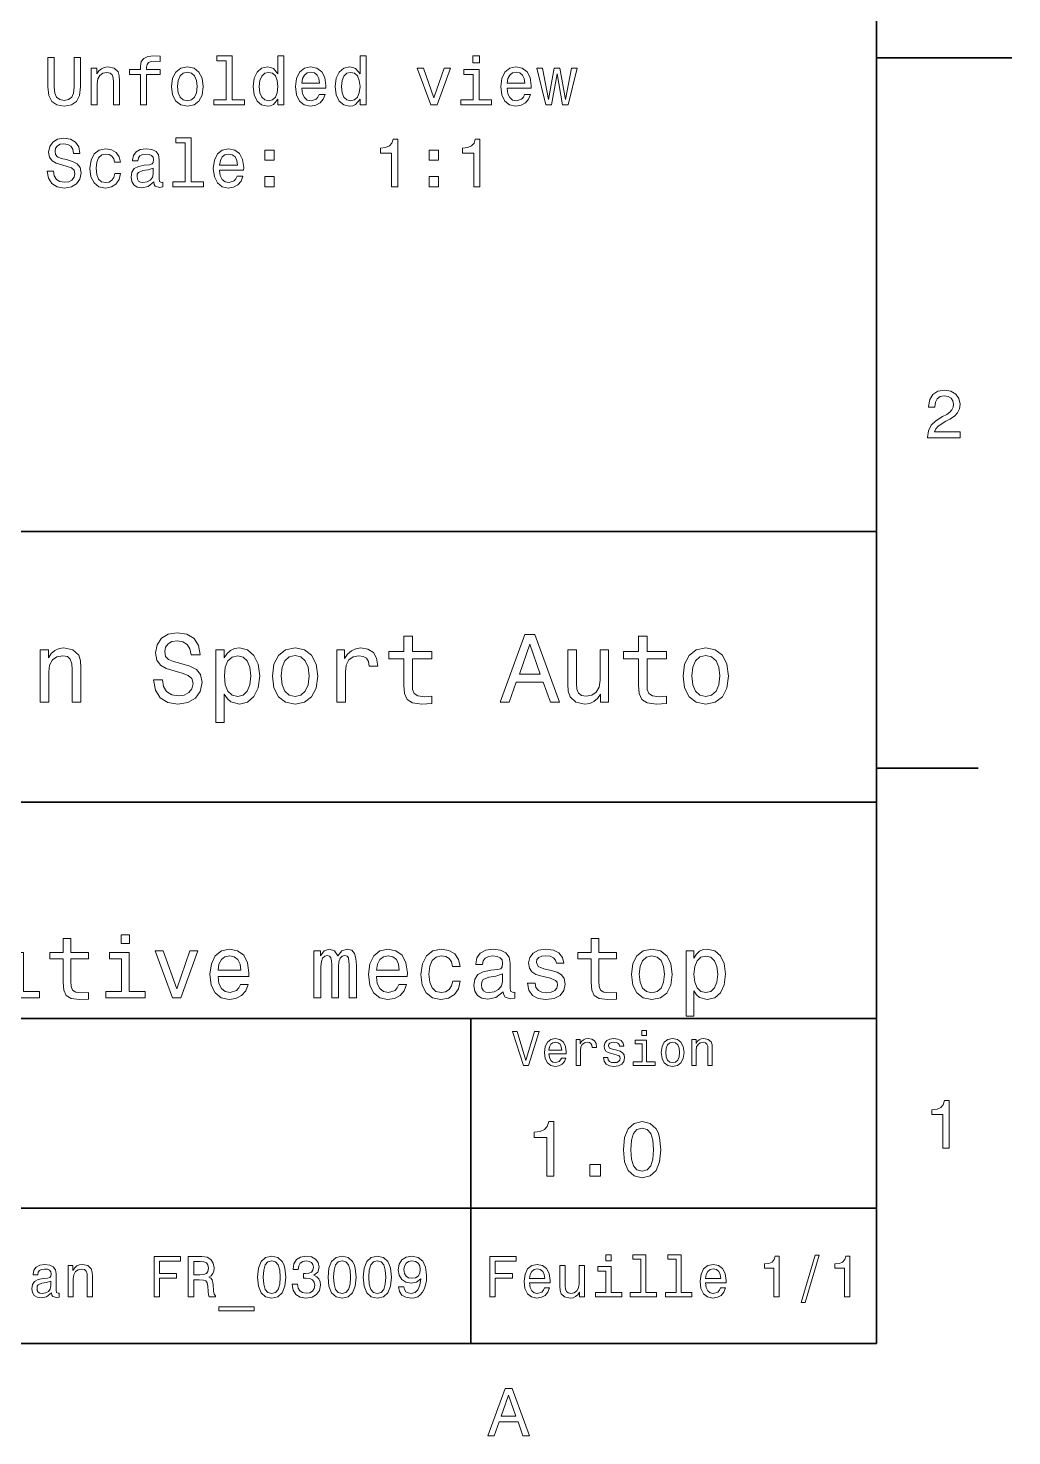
# Model space of a CAD drawing. Extents: x 0 to 297, y 0 to 210.
# Drawn here: x 224.3 to 297, y 3.2 to 107.2 of the extents above; entities that cross this region are included whole.
import ezdxf

# ---------------------------------------------------------------- set-up
doc = ezdxf.new("R2010")
doc.units = 0

msp = doc.modelspace()

# ---------------------------------------------------------------- linework, layer by layer
at = {"color": 7, "lineweight": 35}
for p, q in [((287, 10), (287, 200)), ((97, 70), (287, 70)), ((287, 70), (287, 10)), ((162, 50), (287, 50)), ((162, 34), (287, 34)), ((257, 10), (257, 34)), ((162, 20), (287, 20)), ((10, 10), (287, 10)), ((97, 10), (287, 10))]:
    msp.add_line(p, q, dxfattribs=at)
at = {"color": 7, "lineweight": 35, "ltscale": 0.25}
msp.add_line((287, 105), (297, 105), dxfattribs=at)
at = {"color": 7, "lineweight": 35, "ltscale": 0.1875}
msp.add_line((287, 52.5), (294.5, 52.5), dxfattribs=at)
at = {"color": 7, "lineweight": 13}
for points in [[(232.592056, 103.757896), (232.592056, 101.5187), (233.035873, 101.5187), (233.035873, 103.757896), (234.04451, 103.757896), (234.04451, 104.136131), (233.035873, 104.136131), (233.035873, 104.302559), (233.071167, 104.504288), (233.187164, 104.640457), (233.38385, 104.721146), (233.666275, 104.751411), (234.04451, 104.731239), (234.04451, 105.114517), (233.565399, 105.13974), (233.131683, 105.094345), (232.829102, 104.958183), (232.647537, 104.721146), (232.592056, 104.383255), (232.592056, 104.136131), (231.780106, 104.136131), (231.780106, 103.757896)], [(238.931396, 104.766541), (238.931396, 101.891899), (238.01857, 101.891899), (238.01857, 101.5187), (240.28299, 101.5187), (240.28299, 101.891899), (239.375198, 101.891899), (239.375198, 105.13974), (238.235428, 105.13974), (238.235428, 104.766541)], [(242.749115, 101.937286), (242.749115, 101.5187), (243.192932, 101.5187), (243.192932, 105.13974), (242.754166, 105.13974), (242.754166, 103.81337), (242.416275, 104.196655), (242.209503, 104.28743), (241.972473, 104.322731), (241.543793, 104.22187), (241.210938, 103.939445), (240.99408, 103.485558), (240.918427, 102.875328), (240.99408, 102.265099), (241.210938, 101.80616), (241.543793, 101.5187), (241.972473, 101.422882), (242.209503, 101.458183), (242.42131, 101.548958)], [(248.821167, 101.937286), (248.821167, 101.5187), (249.264969, 101.5187), (249.264969, 105.13974), (248.826218, 105.13974), (248.826218, 103.81337), (248.488312, 104.196655), (248.28154, 104.28743), (248.04451, 104.322731), (247.615845, 104.22187), (247.28299, 103.939445), (247.066132, 103.485558), (246.990479, 102.875328), (247.066132, 102.265099), (247.28299, 101.80616), (247.615845, 101.5187), (248.04451, 101.422882), (248.28154, 101.458183), (248.493362, 101.548958)], [(257.636719, 105.13974), (257.167725, 105.13974), (257.167725, 104.635414), (257.636719, 104.635414)], [(225.743362, 102.850113), (225.813965, 102.219711), (226.035873, 101.770859), (226.409073, 101.513657), (226.948685, 101.422882), (227.483276, 101.513657), (227.856476, 101.770859), (228.078369, 102.214668), (228.154022, 102.850113), (228.154022, 105.0187), (227.684998, 105.0187), (227.684998, 102.824898), (227.639618, 102.396225), (227.503448, 102.088585), (227.271454, 101.907028), (226.948685, 101.846512), (226.615845, 101.907028), (226.38385, 102.088585), (226.247681, 102.391174), (226.207336, 102.824898), (226.207336, 105.0187), (225.743362, 105.0187)], [(228.940765, 101.5187), (229.384567, 101.5187), (229.384567, 103.0821), (229.429962, 103.44017), (229.576218, 103.702415), (229.803162, 103.8638), (230.105759, 103.924316), (230.347824, 103.873886), (230.49913, 103.737717), (230.574768, 103.510773), (230.599991, 103.208183), (230.599991, 101.5187), (231.043793, 101.5187), (231.043793, 103.298958), (231.023621, 103.657028), (230.932846, 103.954582), (230.635284, 104.226913), (230.17131, 104.322731), (229.914108, 104.28743), (229.69725, 104.191612), (229.510651, 104.030228), (229.364395, 103.81337), (229.364395, 104.226913), (228.940765, 104.226913)], [(234.881683, 102.870285), (234.962372, 102.255013), (235.194366, 101.801117), (235.562531, 101.5187), (236.056763, 101.422882), (236.545959, 101.5187), (236.914108, 101.796074), (237.146103, 102.249969), (237.231827, 102.870285), (237.146103, 103.485558), (236.914108, 103.944489), (236.545959, 104.22187), (236.056763, 104.322731), (235.562531, 104.22187), (235.194366, 103.939445), (234.962372, 103.485558)], [(244.509216, 102.744202), (246.284424, 102.744202), (246.289474, 102.950974), (246.208771, 103.530945), (245.986877, 103.964668), (245.63385, 104.226913), (245.164825, 104.322731), (244.705902, 104.22187), (244.352875, 103.939445), (244.125931, 103.480515), (244.045227, 102.875328), (244.12088, 102.255013), (244.347824, 101.801117), (244.695816, 101.5187), (245.149704, 101.422882), (245.543076, 101.488441), (245.865845, 101.659912), (246.102875, 101.932243), (246.239044, 102.295357), (245.800278, 102.295357), (245.709503, 102.093628), (245.578369, 101.942329), (245.20517, 101.821297), (244.917709, 101.87677), (244.700851, 102.053284), (244.559647, 102.340744), (244.509216, 102.729073)], [(254.040909, 101.5187), (254.509933, 101.5187), (255.498398, 104.226913), (255.039474, 104.226913), (254.277939, 102.043198), (253.501282, 104.226913), (253.037308, 104.226913)], [(257.621613, 101.891899), (257.621613, 104.136131), (256.481842, 104.136131), (256.481842, 103.757896), (257.177795, 103.757896), (257.177795, 101.891899), (256.27002, 101.891899), (256.27002, 101.5187), (258.539459, 101.5187), (258.539459, 101.891899)], [(259.689331, 102.744202), (261.464539, 102.744202), (261.469574, 102.950974), (261.388885, 103.530945), (261.166992, 103.964668), (260.813965, 104.226913), (260.34494, 104.322731), (259.886017, 104.22187), (259.53299, 103.939445), (259.30603, 103.480515), (259.225342, 102.875328), (259.300995, 102.255013), (259.527954, 101.801117), (259.875916, 101.5187), (260.329803, 101.422882), (260.723175, 101.488441), (261.045959, 101.659912), (261.28299, 101.932243), (261.419159, 102.295357), (260.980377, 102.295357), (260.889618, 102.093628), (260.758484, 101.942329), (260.385284, 101.821297), (260.097839, 101.87677), (259.880981, 102.053284), (259.739746, 102.340744), (259.689331, 102.729073)], [(262.977509, 101.5187), (263.380981, 103.818413), (263.784424, 101.5187), (264.208069, 101.5187), (264.873749, 104.226913), (264.445099, 104.226913), (263.996246, 101.9272), (263.597839, 104.226913), (263.159058, 104.226913), (262.760651, 101.9272), (262.311798, 104.226913), (261.888184, 104.226913), (262.553864, 101.5187)], [(235.335571, 102.875328), (235.380966, 103.329216), (235.522171, 103.657028), (235.74913, 103.858757), (236.056763, 103.929359), (236.35936, 103.858757), (236.586304, 103.662071), (236.727509, 103.329216), (236.777939, 102.875328), (236.727509, 102.416397), (236.586304, 102.083542), (236.35936, 101.881813), (236.056763, 101.816254), (235.74913, 101.881813), (235.522171, 102.083542), (235.380966, 102.416397)], [(242.048111, 103.924316), (242.340622, 103.853714), (242.562531, 103.657028), (242.693649, 103.329216), (242.74408, 102.875328), (242.693649, 102.416397), (242.562531, 102.088585), (242.340622, 101.886856), (242.048111, 101.821297), (241.770737, 101.886856), (241.558929, 102.088585), (241.417709, 102.42144), (241.372314, 102.875328), (241.417709, 103.324173), (241.558929, 103.651985), (241.770737, 103.853714)], [(244.509216, 103.117401), (244.564682, 103.465385), (244.700851, 103.722588), (244.907623, 103.878929), (245.179962, 103.934402), (245.44725, 103.878929), (245.654022, 103.722588), (245.780106, 103.465385), (245.8255, 103.117401)], [(248.120163, 103.924316), (248.412674, 103.853714), (248.634567, 103.657028), (248.765701, 103.329216), (248.816132, 102.875328), (248.765701, 102.416397), (248.634567, 102.088585), (248.412674, 101.886856), (248.120163, 101.821297), (247.842789, 101.886856), (247.630966, 102.088585), (247.489761, 102.42144), (247.444366, 102.875328), (247.489761, 103.324173), (247.630966, 103.651985), (247.842789, 103.853714)], [(259.689331, 103.117401), (259.744812, 103.465385), (259.880981, 103.722588), (260.087738, 103.878929), (260.360077, 103.934402), (260.62738, 103.878929), (260.834137, 103.722588), (260.960205, 103.465385), (261.005615, 103.117401)], [(226.151855, 96.62677), (225.692932, 96.62677), (225.793793, 96.092186), (226.045959, 95.698814), (226.43428, 95.461784), (226.958771, 95.376053), (227.478226, 95.456741), (227.866562, 95.678642), (228.113678, 96.026627), (228.204453, 96.485558), (228.128799, 96.899101), (227.916992, 97.166397), (227.574051, 97.342911), (227.115112, 97.47403), (226.721741, 97.569855), (226.464539, 97.680801), (226.318283, 97.842186), (226.272903, 98.094345), (226.318283, 98.321297), (226.449417, 98.492767), (226.651138, 98.608757), (226.928513, 98.649101), (227.210938, 98.598671), (227.432846, 98.462502), (227.579102, 98.235558), (227.649704, 97.927925), (228.108627, 97.927925), (228.108627, 97.938011), (228.027939, 98.412071), (227.790909, 98.765099), (227.417709, 98.987), (226.913391, 99.062645), (226.459503, 98.987), (226.106476, 98.775185), (225.879532, 98.447372), (225.798828, 98.023743), (225.864395, 97.6455), (226.056046, 97.388298), (226.358627, 97.216827), (226.772171, 97.085701), (227.180679, 96.969711), (227.488312, 96.858757), (227.674911, 96.697372), (227.740479, 96.435127), (227.679962, 96.167839), (227.523621, 95.96611), (227.286591, 95.840027), (226.978943, 95.799683), (226.636017, 95.855156), (226.373764, 96.016541), (226.207336, 96.278786)], [(235.89537, 98.719711), (235.89537, 95.84507), (234.982559, 95.84507), (234.982559, 95.47187), (237.246964, 95.47187), (237.246964, 95.84507), (236.339188, 95.84507), (236.339188, 99.092911), (235.199417, 99.092911), (235.199417, 98.719711)], [(251.146103, 95.47187), (251.605026, 95.47187), (251.605026, 98.997086), (251.262085, 98.997086), (251.17131, 98.689453), (250.989761, 98.482681), (250.712372, 98.361641), (250.329102, 98.321297), (250.329102, 97.963226), (251.146103, 97.963226)], [(257.21814, 95.47187), (257.677063, 95.47187), (257.677063, 98.997086), (257.334137, 98.997086), (257.243347, 98.689453), (257.061798, 98.482681), (256.784424, 98.361641), (256.401154, 98.321297), (256.401154, 97.963226), (257.21814, 97.963226)], [(230.665543, 97.282387), (231.104309, 97.282387), (231.013535, 97.685844), (230.796677, 98.003571), (230.458771, 98.200256), (230.02002, 98.275902), (229.535873, 98.175041), (229.167709, 97.892616), (228.93573, 97.433685), (228.855026, 96.818413), (228.930679, 96.208183), (229.157623, 95.754288), (229.515686, 95.47187), (230.004883, 95.376053), (230.438599, 95.451698), (230.776505, 95.663513), (231.008484, 95.996368), (231.10936, 96.44017), (230.68573, 96.44017), (230.610077, 96.157753), (230.468857, 95.94593), (230.267136, 95.814812), (230.02002, 95.774467), (229.712387, 95.840027), (229.490479, 96.041756), (229.354309, 96.369568), (229.308914, 96.833542), (229.354309, 97.28743), (229.495514, 97.615242), (229.722473, 97.816971), (230.02002, 97.887573), (230.282257, 97.842186), (230.478943, 97.726196), (230.610077, 97.534554)], [(233.585571, 95.824898), (233.585571, 95.809769), (233.610794, 95.638298), (233.686447, 95.517258), (234.004166, 95.42144), (234.251282, 95.461784), (234.251282, 95.804726), (234.14537, 95.789597), (234.004166, 95.855156), (233.978943, 96.056885), (233.978943, 97.4589), (233.918427, 97.816971), (233.741913, 98.06913), (233.43428, 98.220428), (233.000565, 98.275902), (232.576935, 98.215385), (232.264252, 98.043915), (232.067566, 97.776627), (232.001999, 97.423599), (232.001999, 97.393341), (232.400421, 97.393341), (232.43573, 97.605156), (232.546677, 97.756454), (232.728226, 97.847229), (232.985428, 97.88253), (233.232559, 97.857315), (233.409073, 97.78167), (233.514969, 97.650543), (233.550278, 97.468987), (233.530106, 97.257172), (233.449417, 97.151268), (233.247681, 97.10083), (232.869446, 97.060486), (232.43573, 96.969711), (232.128082, 96.808327), (231.946533, 96.556168), (231.891052, 96.182968), (231.941483, 95.850113), (232.097824, 95.602997), (232.349991, 95.446655), (232.697968, 95.391182), (233.166992, 95.497086)], [(238.437164, 96.697372), (240.212387, 96.697372), (240.217422, 96.904144), (240.136734, 97.484116), (239.914825, 97.917839), (239.561798, 98.180084), (239.092789, 98.275902), (238.63385, 98.175041), (238.280823, 97.892616), (238.053879, 97.433685), (237.97319, 96.828499), (238.048828, 96.208183), (238.275787, 95.754288), (238.623764, 95.47187), (239.077652, 95.376053), (239.471024, 95.441612), (239.793793, 95.613083), (240.030823, 95.885414), (240.166992, 96.248528), (239.728226, 96.248528), (239.637451, 96.046799), (239.506332, 95.8955), (239.133133, 95.774467), (238.845673, 95.829941), (238.628799, 96.006454), (238.487595, 96.293915), (238.437164, 96.682243)], [(238.437164, 97.070572), (238.492645, 97.418556), (238.628799, 97.675758), (238.835571, 97.8321), (239.10791, 97.887573), (239.375198, 97.8321), (239.58197, 97.675758), (239.708054, 97.418556), (239.753448, 97.070572)], [(241.780823, 97.428642), (242.476791, 97.428642), (242.476791, 98.180084), (241.780823, 98.180084)], [(253.924911, 97.428642), (254.62088, 97.428642), (254.62088, 98.180084), (253.924911, 98.180084)], [(233.535141, 96.419998), (233.474625, 96.157753), (233.313248, 95.956017), (233.071167, 95.824898), (232.773621, 95.77951), (232.58197, 95.804726), (232.445816, 95.885414), (232.360077, 96.026627), (232.334854, 96.223312), (232.355026, 96.399826), (232.43573, 96.525902), (232.758484, 96.667114), (233.166992, 96.727631), (233.535141, 96.848671)], [(241.780823, 95.47187), (242.476791, 95.47187), (242.476791, 96.223312), (241.780823, 96.223312)], [(253.924911, 95.47187), (254.62088, 95.47187), (254.62088, 96.223312), (253.924911, 96.223312)], [(290.76947, 76.916786), (293.175079, 76.916786), (293.175079, 77.350502), (291.273773, 77.350502), (291.3797, 77.587532), (291.561249, 77.784218), (292.121033, 78.142288), (292.418579, 78.293587), (292.751434, 78.510445), (292.988464, 78.762604), (293.124634, 79.060158), (293.175079, 79.398056), (293.089355, 79.821686), (292.852325, 80.154541), (292.489197, 80.366356), (292.020172, 80.442001), (291.536041, 80.35627), (291.167877, 80.119232), (290.930847, 79.740997), (290.850159, 79.241714), (290.850159, 79.171112), (291.309082, 79.171112), (291.309082, 79.211456), (291.354462, 79.554398), (291.490631, 79.806557), (291.707489, 79.967941), (291.994965, 80.023415), (292.287476, 79.972984), (292.504333, 79.846901), (292.645538, 79.650215), (292.695984, 79.403099), (292.660675, 79.171112), (292.56485, 78.974426), (292.403473, 78.802956), (292.181549, 78.651657), (291.884003, 78.490273), (291.389771, 78.177589), (291.041779, 77.844742), (290.835022, 77.441284), (290.76947, 76.931915)], [(234.20462, 59.030979), (233.548996, 59.030979), (233.693085, 58.267288), (234.053314, 57.70533), (234.608078, 57.366714), (235.357361, 57.244236), (236.099426, 57.359509), (236.654175, 57.67651), (237.007202, 58.17363), (237.136902, 58.82925), (237.028824, 59.420029), (236.726227, 59.801872), (236.236313, 60.054031), (235.580704, 60.241352), (235.018738, 60.378242), (234.651306, 60.536743), (234.442368, 60.767288), (234.377533, 61.127522), (234.442368, 61.451729), (234.629684, 61.696686), (234.917877, 61.862389), (235.314133, 61.920029), (235.71759, 61.84798), (236.034592, 61.653458), (236.24353, 61.32925), (236.344391, 60.889767), (237, 60.889767), (237, 60.904179), (236.884735, 61.581409), (236.546112, 62.085732), (236.01297, 62.402737), (235.292511, 62.510807), (234.644104, 62.402737), (234.139771, 62.100143), (233.815567, 61.631844), (233.700287, 61.026657), (233.793961, 60.486309), (234.067734, 60.118874), (234.5, 59.873917), (235.09079, 59.6866), (235.674362, 59.520893), (236.113831, 59.362389), (236.380402, 59.131844), (236.47406, 58.757202), (236.387619, 58.375359), (236.164276, 58.087173), (235.825653, 57.907059), (235.386169, 57.849422), (234.896255, 57.928673), (234.521622, 58.159222), (234.283875, 58.533859)], [(225.177246, 57.381123), (225.811249, 57.381123), (225.811249, 59.614552), (225.876083, 60.12608), (226.085022, 60.500717), (226.409225, 60.731266), (226.841507, 60.817722), (227.187317, 60.745674), (227.403458, 60.551151), (227.511536, 60.226944), (227.547546, 59.794666), (227.547546, 57.381123), (228.181564, 57.381123), (228.181564, 59.924351), (228.15274, 60.435879), (228.023056, 60.86095), (227.597992, 61.25), (226.935165, 61.386887), (226.567719, 61.336452), (226.257935, 61.199566), (225.991364, 60.969017), (225.782425, 60.659222), (225.782425, 61.25), (225.177246, 61.25)], [(238.786743, 60.652016), (238.786743, 61.25), (238.15274, 61.25), (238.15274, 55.882565), (238.786743, 55.882565), (238.786743, 57.971901), (239.010101, 57.633286), (239.262253, 57.409943), (239.896271, 57.244236), (240.50145, 57.381123), (240.976959, 57.791786), (241.286743, 58.440201), (241.402023, 59.319164), (241.286743, 60.190922), (240.976959, 60.839336), (240.50145, 61.242794), (239.896271, 61.386887), (239.550446, 61.343658), (239.255051, 61.206772), (239.002899, 60.976223)], [(242.338623, 59.311958), (242.453888, 58.432995), (242.785309, 57.78458), (243.311249, 57.381123), (244.017303, 57.244236), (244.716141, 57.381123), (245.242081, 57.777374), (245.573486, 58.425793), (245.695969, 59.311958), (245.573486, 60.190922), (245.242081, 60.846542), (244.716141, 61.242794), (244.017303, 61.386887), (243.311249, 61.242794), (242.785309, 60.839336), (242.453888, 60.190922)], [(247.100861, 57.381123), (247.734863, 57.381123), (247.734863, 59.592937), (247.799713, 60.12608), (247.994232, 60.507923), (248.311249, 60.738472), (248.736313, 60.817722), (249.053314, 60.767288), (249.291077, 60.623199), (249.435165, 60.378242), (249.485596, 60.046829), (250.126801, 60.046829), (250.040344, 60.630402), (249.802597, 61.048271), (249.406342, 61.30043), (248.865997, 61.386887), (248.498566, 61.32925), (248.181549, 61.185158), (247.900574, 60.940201), (247.677246, 60.608788), (247.677246, 61.25), (247.100861, 61.25)], [(252.05043, 60.579971), (252.05043, 58.64193), (252.093658, 58.015129), (252.29538, 57.582851), (252.698853, 57.330688), (253.383286, 57.244236), (254.132568, 57.280258), (254.132568, 57.827808), (253.585022, 57.78458), (253.087891, 57.842216), (252.82132, 58.022331), (252.706055, 58.324928), (252.684448, 58.75), (252.684448, 60.579971), (254.132568, 60.579971), (254.132568, 61.120316), (252.684448, 61.120316), (252.684448, 62.251438), (252.05043, 62.251438), (252.05043, 61.120316), (250.955322, 61.120316), (250.955322, 60.579971)], [(259.175781, 57.381123), (259.838623, 57.381123), (260.364563, 58.850864), (262.360229, 58.850864), (262.886169, 57.381123), (263.563416, 57.381123), (261.733429, 62.388329), (260.998566, 62.388329)], [(260.595093, 59.463257), (261.365997, 61.667866), (262.136902, 59.463257)], [(269.399109, 60.579971), (269.399109, 58.64193), (269.442352, 58.015129), (269.644073, 57.582851), (270.047546, 57.330688), (270.731995, 57.244236), (271.481262, 57.280258), (271.481262, 57.827808), (270.933716, 57.78458), (270.436584, 57.842216), (270.170013, 58.022331), (270.054749, 58.324928), (270.033142, 58.75), (270.033142, 60.579971), (271.481262, 60.579971), (271.481262, 61.120316), (270.033142, 61.120316), (270.033142, 62.251438), (269.399109, 62.251438), (269.399109, 61.120316), (268.304016, 61.120316), (268.304016, 60.579971)], [(272.698853, 59.311958), (272.814117, 58.432995), (273.145508, 57.78458), (273.671448, 57.381123), (274.377502, 57.244236), (275.076355, 57.381123), (275.602295, 57.777374), (275.933716, 58.425793), (276.056183, 59.311958), (275.933716, 60.190922), (275.602295, 60.846542), (275.076355, 61.242794), (274.377502, 61.386887), (273.671448, 61.242794), (273.145508, 60.839336), (272.814117, 60.190922)], [(239.788193, 57.8134), (239.363129, 57.907059), (239.053314, 58.195244), (238.858795, 58.663544), (238.793945, 59.319164), (238.858795, 59.967579), (239.053314, 60.435879), (239.363129, 60.716858), (239.788193, 60.817722), (240.177246, 60.716858), (240.48703, 60.428673), (240.681564, 59.960373), (240.753601, 59.319164), (240.681564, 58.67075), (240.48703, 58.195244), (240.177246, 57.907059)], [(242.98703, 59.319164), (243.05188, 59.967579), (243.253601, 60.435879), (243.57782, 60.72406), (244.017303, 60.824928), (244.449585, 60.72406), (244.773773, 60.443081), (244.97551, 59.967579), (245.047546, 59.319164), (244.97551, 58.663544), (244.773773, 58.188038), (244.449585, 57.899853), (244.017303, 57.806194), (243.57782, 57.899853), (243.253601, 58.188038), (243.05188, 58.663544)], [(267.194519, 61.25), (266.560516, 61.25), (266.560516, 59.016571), (266.488464, 58.497837), (266.279541, 58.123196), (265.955322, 57.892651), (265.530243, 57.820602), (265.19165, 57.878242), (264.975494, 58.051151), (264.853027, 58.346542), (264.824219, 58.764408), (264.824219, 61.25), (264.190186, 61.25), (264.190186, 58.706772), (264.211792, 58.195244), (264.348694, 57.770172), (264.766571, 57.381123), (265.436584, 57.244236), (265.796814, 57.294666), (266.106628, 57.424351), (266.373199, 57.647694), (266.589325, 57.971901), (266.589325, 57.381123), (267.194519, 57.381123)], [(273.34726, 59.319164), (273.412109, 59.967579), (273.613831, 60.435879), (273.938019, 60.72406), (274.377502, 60.824928), (274.809784, 60.72406), (275.134003, 60.443081), (275.335724, 59.967579), (275.407776, 59.319164), (275.335724, 58.663544), (275.134003, 58.188038), (274.809784, 57.899853), (274.377502, 57.806194), (273.938019, 57.899853), (273.613831, 58.188038), (273.412109, 58.663544)], [(226.874649, 38.409222), (226.874649, 36.664986), (226.913544, 36.100864), (227.095108, 35.711815), (227.458221, 35.484871), (228.074219, 35.407059), (228.748566, 35.43948), (228.748566, 35.932274), (228.255768, 35.893372), (227.808365, 35.945244), (227.568451, 36.107349), (227.464706, 36.379681), (227.445251, 36.762245), (227.445251, 38.409222), (228.748566, 38.409222), (228.748566, 38.895531), (227.445251, 38.895531), (227.445251, 39.913544), (226.874649, 39.913544), (226.874649, 38.895531), (225.889053, 38.895531), (225.889053, 38.409222)], [(231.776657, 40.185879), (231.17363, 40.185879), (231.17363, 39.537464), (231.776657, 39.537464)], [(265.909241, 38.409222), (265.909241, 36.664986), (265.94812, 36.100864), (266.1297, 35.711815), (266.492798, 35.484871), (267.108795, 35.407059), (267.783142, 35.43948), (267.783142, 35.932274), (267.290344, 35.893372), (266.842957, 35.945244), (266.603027, 36.107349), (266.499268, 36.379681), (266.479828, 36.762245), (266.479828, 38.409222), (267.783142, 38.409222), (267.783142, 38.895531), (266.479828, 38.895531), (266.479828, 39.913544), (265.909241, 39.913544), (265.909241, 38.895531), (264.923645, 38.895531), (264.923645, 38.409222)], [(223.950287, 36.010086), (223.950287, 38.895531), (222.484879, 38.895531), (222.484879, 38.409222), (223.379684, 38.409222), (223.379684, 36.010086), (222.21254, 36.010086), (222.21254, 35.530258), (225.130402, 35.530258), (225.130402, 36.010086)], [(231.757202, 36.010086), (231.757202, 38.895531), (230.291794, 38.895531), (230.291794, 38.409222), (231.1866, 38.409222), (231.1866, 36.010086), (230.019455, 36.010086), (230.019455, 35.530258), (232.937317, 35.530258), (232.937317, 36.010086)], [(234.960373, 35.530258), (235.5634, 35.530258), (236.83429, 39.012245), (236.244232, 39.012245), (235.265137, 36.204609), (234.266571, 39.012245), (233.670029, 39.012245)], [(238.319168, 37.105907), (240.601593, 37.105907), (240.608063, 37.371758), (240.504333, 38.117435), (240.219025, 38.675072), (239.765137, 39.012245), (239.162109, 39.135445), (238.572052, 39.005764), (238.118164, 38.642651), (237.82637, 38.052593), (237.722626, 37.274494), (237.819885, 36.476944), (238.111679, 35.893372), (238.559082, 35.530258), (239.142654, 35.407059), (239.648407, 35.491352), (240.0634, 35.711815), (240.368164, 36.061958), (240.543228, 36.528816), (239.979111, 36.528816), (239.862396, 36.269451), (239.693817, 36.074928), (239.213989, 35.919308), (238.844391, 35.990631), (238.565567, 36.217579), (238.384003, 36.587173), (238.319168, 37.086452)], [(238.319168, 37.585735), (238.390488, 38.033138), (238.565567, 38.363831), (238.831421, 38.564842), (239.181549, 38.636166), (239.525208, 38.564842), (239.791077, 38.363831), (239.953171, 38.033138), (240.011536, 37.585735)], [(245.399872, 35.530258), (245.925079, 35.530258), (245.925079, 37.858067), (245.957489, 38.208214), (246.054749, 38.461094), (246.203888, 38.610229), (246.398422, 38.668587), (246.554047, 38.616714), (246.657776, 38.48703), (246.709656, 38.266571), (246.729111, 37.974781), (246.729111, 35.530258), (247.221909, 35.530258), (247.221909, 37.858067), (247.254333, 38.201729), (247.351593, 38.454609), (247.507202, 38.610229), (247.701736, 38.668587), (247.857361, 38.616714), (247.96109, 38.48703), (248.02594, 37.974781), (248.02594, 35.530258), (248.551147, 35.530258), (248.551147, 37.935879), (248.518738, 38.435158), (248.414993, 38.817722), (248.207489, 39.051151), (247.870331, 39.135445), (247.474792, 39.005764), (247.170044, 38.629681), (246.930115, 38.999279), (246.528107, 39.135445), (246.158508, 39.005764), (245.905624, 38.642651), (245.905624, 39.012245), (245.399872, 39.012245)], [(250.029541, 37.105907), (252.311966, 37.105907), (252.318451, 37.371758), (252.214691, 38.117435), (251.929398, 38.675072), (251.47551, 39.012245), (250.872482, 39.135445), (250.282425, 39.005764), (249.828537, 38.642651), (249.536743, 38.052593), (249.432999, 37.274494), (249.530273, 36.476944), (249.822052, 35.893372), (250.269455, 35.530258), (250.853027, 35.407059), (251.358795, 35.491352), (251.773773, 35.711815), (252.078537, 36.061958), (252.253601, 36.528816), (251.689484, 36.528816), (251.572769, 36.269451), (251.404175, 36.074928), (250.924347, 35.919308), (250.554749, 35.990631), (250.27594, 36.217579), (250.094391, 36.587173), (250.029541, 37.086452)], [(250.029541, 37.585735), (250.100861, 38.033138), (250.27594, 38.363831), (250.541794, 38.564842), (250.891937, 38.636166), (251.235596, 38.564842), (251.501434, 38.363831), (251.663544, 38.033138), (251.721909, 37.585735)], [(255.651306, 37.858067), (256.215424, 37.858067), (256.098694, 38.376801), (255.819885, 38.785301), (255.385452, 39.038185), (254.82132, 39.135445), (254.198853, 39.005764), (253.72551, 38.642651), (253.427246, 38.052593), (253.323486, 37.261528), (253.420746, 36.476944), (253.71254, 35.893372), (254.172913, 35.530258), (254.80188, 35.407059), (255.359512, 35.504322), (255.793945, 35.776657), (256.092224, 36.204609), (256.221924, 36.775215), (255.677246, 36.775215), (255.579971, 36.412102), (255.398422, 36.139767), (255.139053, 35.97118), (254.82132, 35.919308), (254.425797, 36.003601), (254.140503, 36.262966), (253.965424, 36.684437), (253.907074, 37.280979), (253.965424, 37.864552), (254.146973, 38.286022), (254.438766, 38.545387), (254.82132, 38.636166), (255.158508, 38.577808), (255.411377, 38.428673), (255.579971, 38.182274)], [(259.40564, 35.98415), (259.40564, 35.964695), (259.438049, 35.744236), (259.535309, 35.588615), (259.943817, 35.465416), (260.261536, 35.517288), (260.261536, 35.958214), (260.125366, 35.938759), (259.943817, 36.023052), (259.911377, 36.282421), (259.911377, 38.085014), (259.833588, 38.545387), (259.606628, 38.869595), (259.21109, 39.064121), (258.653442, 39.135445), (258.108795, 39.057636), (257.706787, 38.837173), (257.453888, 38.493515), (257.369598, 38.039623), (257.369598, 38.000721), (257.881836, 38.000721), (257.927246, 38.273052), (258.069885, 38.467579), (258.303314, 38.584293), (258.634003, 38.629681), (258.951721, 38.59726), (259.17868, 38.5), (259.31485, 38.331409), (259.360229, 38.09798), (259.33429, 37.825645), (259.23056, 37.68948), (258.971191, 37.624638), (258.484863, 37.572765), (257.927246, 37.456051), (257.531708, 37.248558), (257.298279, 36.924351), (257.226959, 36.444523), (257.291779, 36.016571), (257.492798, 35.698845), (257.817017, 35.497837), (258.264404, 35.426514), (258.867432, 35.562679)], [(262.945984, 37.559795), (262.394806, 37.68948), (261.986328, 37.838615), (261.850159, 38.143372), (261.889038, 38.357346), (262.025208, 38.512966), (262.245667, 38.610229), (262.563416, 38.649136), (262.868164, 38.610229), (263.108063, 38.493515), (263.263702, 38.318443), (263.328522, 38.085014), (263.886169, 38.085014), (263.886169, 38.09798), (263.78891, 38.519451), (263.523071, 38.850143), (263.108063, 39.057636), (262.563416, 39.135445), (262.012268, 39.057636), (261.610229, 38.843658), (261.357361, 38.525936), (261.279541, 38.123917), (261.337891, 37.734871), (261.51947, 37.462536), (261.817719, 37.268009), (262.252167, 37.131844), (262.887604, 36.976223), (263.276672, 36.814121), (263.380402, 36.684437), (263.419312, 36.489914), (263.360962, 36.25), (263.205322, 36.068443), (262.952454, 35.951729), (262.615265, 35.912823), (262.258667, 35.951729), (261.999268, 36.087894), (261.824219, 36.308357), (261.752869, 36.61311), (261.201721, 36.61311), (261.292511, 36.094379), (261.55835, 35.7183), (261.979828, 35.491352), (262.563416, 35.407059), (263.172913, 35.491352), (263.620331, 35.7183), (263.892639, 36.081409), (263.989929, 36.554752), (263.918579, 36.963257), (263.71759, 37.242073), (263.386902, 37.42363)], [(268.878967, 37.268009), (268.982727, 36.476944), (269.280975, 35.893372), (269.754333, 35.530258), (270.389771, 35.407059), (271.018738, 35.530258), (271.492065, 35.886887), (271.790344, 36.470459), (271.900574, 37.268009), (271.790344, 38.059078), (271.492065, 38.649136), (271.018738, 39.005764), (270.389771, 39.135445), (269.754333, 39.005764), (269.280975, 38.642651), (268.982727, 38.059078)], [(269.462524, 37.274494), (269.520905, 37.858067), (269.702454, 38.279537), (269.994232, 38.538902), (270.389771, 38.629681), (270.778809, 38.538902), (271.070618, 38.286022), (271.252167, 37.858067), (271.317017, 37.274494), (271.252167, 36.684437), (271.070618, 36.256481), (270.778809, 35.997116), (270.389771, 35.912823), (269.994232, 35.997116), (269.702454, 36.256481), (269.520905, 36.684437)], [(273.489197, 38.474064), (273.489197, 39.012245), (272.918579, 39.012245), (272.918579, 34.181557), (273.489197, 34.181557), (273.489197, 36.061958), (273.690186, 35.757202), (273.917145, 35.556194), (274.487762, 35.407059), (275.03241, 35.530258), (275.460388, 35.899857), (275.739197, 36.483429), (275.842957, 37.274494), (275.739197, 38.059078), (275.460388, 38.642651), (275.03241, 39.005764), (274.487762, 39.135445), (274.176514, 39.096542), (273.910675, 38.973343), (273.683716, 38.76585)], [(274.390503, 35.919308), (274.007935, 36.003601), (273.729126, 36.262966), (273.554047, 36.684437), (273.495667, 37.274494), (273.554047, 37.858067), (273.729126, 38.279537), (274.007935, 38.532421), (274.390503, 38.623199), (274.740631, 38.532421), (275.01947, 38.273052), (275.194519, 37.851585), (275.259369, 37.274494), (275.194519, 36.690922), (275.01947, 36.262966), (274.740631, 36.003601)], [(259.34079, 36.749279), (259.26297, 36.412102), (259.055481, 36.152737), (258.744232, 35.98415), (258.361664, 35.925793), (258.115295, 35.958214), (257.940216, 36.061958), (257.829956, 36.243515), (257.797546, 36.496395), (257.823486, 36.723343), (257.927246, 36.885445), (258.342224, 37.067001), (258.867432, 37.14481), (259.34079, 37.30043)], [(261.71109, 33.03458), (261.08429, 30.905619), (260.439484, 33.03458), (260.09726, 33.03458), (260.904175, 30.530979), (261.264404, 30.530979), (262.053314, 33.03458)], [(262.784576, 31.40634), (264.052582, 31.40634), (264.056183, 31.554033), (263.998566, 31.9683), (263.840057, 32.278099), (263.587891, 32.465416), (263.252869, 32.533859), (262.925079, 32.461815), (262.672913, 32.260086), (262.510803, 31.932276), (262.453156, 31.5), (262.507202, 31.056915), (262.669312, 30.732708), (262.917877, 30.530979), (263.242065, 30.462536), (263.523041, 30.509365), (263.753601, 30.631844), (263.922913, 30.826368), (264.020172, 31.085733), (263.706787, 31.085733), (263.641937, 30.941643), (263.548279, 30.833572), (263.281708, 30.747118), (263.076355, 30.786743), (262.921478, 30.912823), (262.820618, 31.118155), (262.784576, 31.395533)], [(262.784576, 31.672911), (262.824219, 31.921469), (262.921478, 32.105186), (263.069153, 32.216858), (263.263702, 32.256485), (263.45462, 32.216858), (263.602295, 32.105186), (263.692352, 31.921469), (263.724792, 31.672911)], [(264.794678, 30.530979), (265.111664, 30.530979), (265.111664, 31.636887), (265.144104, 31.903458), (265.241364, 32.094379), (265.399841, 32.209652), (265.612396, 32.249279), (265.770905, 32.224064), (265.889771, 32.152016), (265.961823, 32.029537), (265.98703, 31.863832), (266.307648, 31.863832), (266.264404, 32.155621), (266.145538, 32.364552), (265.947418, 32.490635), (265.677246, 32.533859), (265.49353, 32.505043), (265.335022, 32.432995), (265.194519, 32.310516), (265.082855, 32.144814), (265.082855, 32.465416), (264.794678, 32.465416)], [(267.791779, 31.658501), (267.485596, 31.730547), (267.258636, 31.8134), (267.182983, 31.982708), (267.20462, 32.101585), (267.280273, 32.188038), (267.40274, 32.242073), (267.579254, 32.263687), (267.748566, 32.242073), (267.881836, 32.177231), (267.968292, 32.079971), (268.004333, 31.950287), (268.314117, 31.950287), (268.314117, 31.957493), (268.260101, 32.191643), (268.112396, 32.375359), (267.881836, 32.490635), (267.579254, 32.533859), (267.273041, 32.490635), (267.049713, 32.371758), (266.90921, 32.195244), (266.865997, 31.971901), (266.898407, 31.755764), (266.999268, 31.604465), (267.164978, 31.496397), (267.406342, 31.420748), (267.759369, 31.334293), (267.975494, 31.244236), (268.033142, 31.17219), (268.054749, 31.064121), (268.022339, 30.930836), (267.935883, 30.829971), (267.79538, 30.765129), (267.608063, 30.743515), (267.409943, 30.765129), (267.265839, 30.840778), (267.168579, 30.963255), (267.128967, 31.132565), (266.822754, 31.132565), (266.873199, 30.844379), (267.020905, 30.635447), (267.255035, 30.509365), (267.579254, 30.462536), (267.917877, 30.509365), (268.166412, 30.635447), (268.317719, 30.837175), (268.371765, 31.100143), (268.332123, 31.327089), (268.220459, 31.481987), (268.036743, 31.582851)], [(269.981995, 30.79755), (269.981995, 32.400574), (269.167877, 32.400574), (269.167877, 32.130402), (269.664978, 32.130402), (269.664978, 30.79755), (269.016571, 30.79755), (269.016571, 30.530979), (270.637604, 30.530979), (270.637604, 30.79755)], [(269.992798, 33.117435), (269.657776, 33.117435), (269.657776, 32.757202), (269.992798, 32.757202)], [(271.087891, 31.496397), (271.145538, 31.056915), (271.311249, 30.732708), (271.574219, 30.530979), (271.927246, 30.462536), (272.276672, 30.530979), (272.539612, 30.729107), (272.705322, 31.053314), (272.766571, 31.496397), (272.705322, 31.935879), (272.539612, 32.263687), (272.276672, 32.461815), (271.927246, 32.533859), (271.574219, 32.461815), (271.311249, 32.260086), (271.145538, 31.935879)], [(271.412109, 31.5), (271.444519, 31.824207), (271.54538, 32.058357), (271.707489, 32.20245), (271.927246, 32.25288), (272.143372, 32.20245), (272.305481, 32.061958), (272.406342, 31.824207), (272.442352, 31.5), (272.406342, 31.17219), (272.305481, 30.934437), (272.143372, 30.790344), (271.927246, 30.743515), (271.707489, 30.790344), (271.54538, 30.934437), (271.444519, 31.17219)], [(273.350159, 30.530979), (273.667145, 30.530979), (273.667145, 31.647694), (273.699554, 31.903458), (273.804047, 32.090778), (273.966125, 32.206051), (274.182281, 32.249279), (274.355194, 32.213257), (274.463257, 32.115993), (274.517303, 31.95389), (274.535309, 31.737751), (274.535309, 30.530979), (274.852295, 30.530979), (274.852295, 31.802593), (274.837891, 32.058357), (274.773041, 32.270893), (274.560516, 32.465416), (274.229095, 32.533859), (274.04538, 32.508644), (273.890503, 32.440201), (273.757202, 32.324928), (273.65274, 32.170029), (273.65274, 32.465416), (273.350159, 32.465416)], [(291.909241, 24.416786), (292.368164, 24.416786), (292.368164, 27.942001), (292.025208, 27.942001), (291.934448, 27.634365), (291.752899, 27.427593), (291.475525, 27.306557), (291.092224, 27.266211), (291.092224, 26.90814), (291.909241, 26.90814)], [(262.631134, 22.360231), (263.155609, 22.360231), (263.155609, 26.38905), (262.763702, 26.38905), (262.659943, 26.037464), (262.452454, 25.801153), (262.135437, 25.662825), (261.697418, 25.616714), (261.697418, 25.207493), (262.631134, 25.207493)], [(268.285309, 24.314121), (268.371765, 23.409224), (268.642639, 22.763689), (269.074921, 22.371759), (269.674347, 22.244957), (270.268005, 22.371759), (270.700287, 22.763689), (270.965424, 23.409224), (271.057648, 24.314121), (270.965424, 25.213257), (270.855896, 25.570606), (270.700287, 25.864553), (270.268005, 26.256485), (269.674347, 26.38905), (269.074921, 26.256485), (268.642639, 25.858791), (268.371765, 25.213257)], [(268.838623, 24.314121), (268.884735, 25.011528), (269.028809, 25.51297), (269.288177, 25.806917), (269.674347, 25.910664), (270.054749, 25.806917), (270.314117, 25.51297), (270.458221, 25.011528), (270.504333, 24.314121), (270.458221, 23.610952), (270.314117, 23.10951), (270.054749, 22.815563), (269.674347, 22.717581), (269.288177, 22.815563), (269.028809, 23.10951), (268.884735, 23.610952)], [(265.806915, 22.360231), (266.602295, 22.360231), (266.602295, 23.219021), (265.806915, 23.219021)], [(226.01297, 13.731268), (226.01297, 13.7183), (226.034592, 13.571326), (226.099426, 13.46758), (226.371765, 13.385448), (226.583588, 13.42003), (226.583588, 13.713977), (226.492798, 13.701009), (226.371765, 13.757205), (226.350159, 13.930116), (226.350159, 15.131845), (226.298279, 15.438761), (226.146973, 15.6549), (225.883286, 15.784582), (225.511536, 15.832133), (225.148422, 15.78026), (224.880402, 15.633286), (224.711823, 15.404179), (224.655624, 15.101585), (224.655624, 15.075649), (224.997131, 15.075649), (225.027374, 15.257205), (225.122482, 15.386889), (225.278107, 15.464698), (225.498566, 15.494957), (225.710388, 15.473343), (225.861679, 15.408502), (225.952454, 15.29611), (225.982712, 15.140491), (225.965424, 14.958934), (225.896255, 14.868156), (225.723343, 14.824928), (225.399139, 14.790346), (225.027374, 14.712537), (224.763687, 14.574208), (224.608078, 14.358069), (224.560516, 14.038185), (224.60376, 13.752882), (224.737762, 13.541066), (224.953888, 13.407061), (225.252167, 13.35951), (225.654175, 13.450289)], [(227.236313, 13.428675), (227.616714, 13.428675), (227.616714, 14.768732), (227.655624, 15.075649), (227.780975, 15.300432), (227.97551, 15.438761), (228.234879, 15.490635), (228.442368, 15.447407), (228.572052, 15.330692), (228.636887, 15.136168), (228.658508, 14.876801), (228.658508, 13.428675), (229.03891, 13.428675), (229.03891, 14.954612), (229.021622, 15.261528), (228.943817, 15.516571), (228.688766, 15.75), (228.291077, 15.832133), (228.070618, 15.801874), (227.884735, 15.719741), (227.724792, 15.581412), (227.599426, 15.395534), (227.599426, 15.75), (227.236313, 15.75)], [(233.596527, 13.428675), (233.99855, 13.428675), (233.99855, 14.807637), (235.260803, 14.807637), (235.260803, 15.166427), (233.99855, 15.166427), (233.99855, 16.065563), (235.55043, 16.065563), (235.55043, 16.428675), (233.596527, 16.428675)], [(236.121033, 13.428675), (236.523041, 13.428675), (236.523041, 14.695246), (236.933716, 14.695246), (237.236298, 14.682277), (237.426514, 14.621758), (237.530258, 14.479107), (237.573486, 14.224064), (237.595093, 13.835014), (237.621033, 13.579971), (237.672897, 13.428675), (238.126801, 13.428675), (238.126801, 13.510807), (238.027374, 13.631845), (237.992783, 13.856628), (237.962524, 14.340778), (237.889038, 14.699568), (237.789612, 14.81196), (237.634003, 14.894093), (237.806915, 15.002162), (237.927948, 15.153459), (238.005753, 15.34366), (238.031693, 15.572767), (237.971176, 15.93588), (237.798264, 16.208214), (237.512955, 16.372478), (237.123917, 16.428675), (236.121033, 16.428675)], [(237.01152, 16.061239), (237.275208, 16.035303), (237.46109, 15.953171), (237.577805, 15.801874), (237.616714, 15.564121), (237.573486, 15.313401), (237.456772, 15.162104), (237.257919, 15.084294), (236.98558, 15.06268), (236.523041, 15.06268), (236.523041, 16.061239)], [(241.247833, 14.894093), (241.312668, 14.215418), (241.515839, 13.731268), (241.840057, 13.43732), (242.289612, 13.342219), (242.734863, 13.43732), (243.059067, 13.731268), (243.257919, 14.215418), (243.327087, 14.894093), (243.257919, 15.568444), (243.175781, 15.836456), (243.059067, 16.056917), (242.734863, 16.350864), (242.289612, 16.450289), (241.840057, 16.350864), (241.515839, 16.052593), (241.312668, 15.568444)], [(241.662811, 14.894093), (241.697403, 15.417148), (241.805466, 15.793228), (242, 16.013689), (242.289612, 16.091499), (242.574921, 16.013689), (242.76944, 15.793228), (242.877518, 15.417148), (242.912094, 14.894093), (242.877518, 14.366715), (242.76944, 13.990634), (242.574921, 13.770173), (242.289612, 13.696686), (242, 13.770173), (241.805466, 13.990634), (241.697403, 14.366715)], [(243.802582, 14.371037), (243.802582, 14.340778), (243.87175, 13.925793), (244.074921, 13.614553), (244.394806, 13.415707), (244.818436, 13.342219), (245.268005, 13.415707), (245.605179, 13.605908), (245.82132, 13.908502), (245.899124, 14.297551), (245.864548, 14.552594), (245.76944, 14.760087), (245.613831, 14.92003), (245.406342, 15.036744), (245.687317, 15.270173), (245.786743, 15.641932), (245.721893, 15.979107), (245.536011, 16.23415), (245.233429, 16.394093), (244.818436, 16.450289), (244.429382, 16.381124), (244.131119, 16.190922), (243.9366, 15.888329), (243.87175, 15.486312), (243.87175, 15.456053), (244.25647, 15.456053), (244.291061, 15.73271), (244.403458, 15.931557), (244.585007, 16.052593), (244.840057, 16.095821), (245.064835, 16.061239), (245.229095, 15.970462), (245.328522, 15.823487), (245.367432, 15.62464), (245.328522, 15.412825), (245.224777, 15.270173), (245.043228, 15.183718), (244.796829, 15.157782), (244.628235, 15.162104), (244.628235, 14.820605), (244.840057, 14.829251), (245.112381, 14.790346), (245.315552, 14.6866), (245.4366, 14.518012), (245.479828, 14.297551), (245.432266, 14.04683), (245.306915, 13.860951), (245.108063, 13.744237), (244.844376, 13.705332), (244.572037, 13.748559), (244.373199, 13.878242), (244.247833, 14.085735), (244.200287, 14.371037)], [(246.452438, 14.894093), (246.517288, 14.215418), (246.720459, 13.731268), (247.044662, 13.43732), (247.494232, 13.342219), (247.939468, 13.43732), (248.263687, 13.731268), (248.462524, 14.215418), (248.531693, 14.894093), (248.462524, 15.568444), (248.380402, 15.836456), (248.263687, 16.056917), (247.939468, 16.350864), (247.494232, 16.450289), (247.044662, 16.350864), (246.720459, 16.052593), (246.517288, 15.568444)], [(246.867432, 14.894093), (246.902008, 15.417148), (247.010086, 15.793228), (247.204605, 16.013689), (247.494232, 16.091499), (247.779526, 16.013689), (247.97406, 15.793228), (248.082123, 15.417148), (248.116714, 14.894093), (248.082123, 14.366715), (247.97406, 13.990634), (247.779526, 13.770173), (247.494232, 13.696686), (247.204605, 13.770173), (247.010086, 13.990634), (246.902008, 14.366715)], [(249.054749, 14.894093), (249.119583, 14.215418), (249.322754, 13.731268), (249.646973, 13.43732), (250.096527, 13.342219), (250.541779, 13.43732), (250.865982, 13.731268), (251.064835, 14.215418), (251.134003, 14.894093), (251.064835, 15.568444), (250.982697, 15.836456), (250.865982, 16.056917), (250.541779, 16.350864), (250.096527, 16.450289), (249.646973, 16.350864), (249.322754, 16.052593), (249.119583, 15.568444)], [(249.469727, 14.894093), (249.504318, 15.417148), (249.612381, 15.793228), (249.806915, 16.013689), (250.096527, 16.091499), (250.381836, 16.013689), (250.576355, 15.793228), (250.684433, 15.417148), (250.719009, 14.894093), (250.684433, 14.366715), (250.576355, 13.990634), (250.381836, 13.770173), (250.096527, 13.696686), (249.806915, 13.770173), (249.612381, 13.990634), (249.504318, 14.366715)], [(251.661377, 14.172191), (251.726212, 13.830692), (251.912094, 13.567003), (252.206039, 13.402739), (252.595093, 13.342219), (252.850143, 13.372478), (253.079239, 13.450289), (253.273773, 13.584294), (253.438034, 13.774496), (253.567719, 14.012248), (253.662811, 14.306196), (253.719009, 14.643373), (253.740631, 15.032421), (253.667145, 15.641932), (253.455322, 16.087177), (253.118149, 16.355188), (252.655609, 16.450289), (252.231979, 16.372478), (251.912094, 16.164986), (251.704605, 15.845101), (251.635437, 15.443084), (251.704605, 15.028098), (251.907776, 14.712537), (252.210373, 14.513689), (252.595093, 14.448848), (253.001434, 14.53098), (253.30835, 14.781701), (253.239182, 14.301873), (253.100861, 13.960375), (252.889038, 13.757205), (252.599411, 13.692364), (252.374634, 13.722623), (252.210373, 13.817723), (252.102295, 13.969021), (252.059067, 14.172191)], [(252.054749, 15.447407), (252.097977, 15.715418), (252.219009, 15.927234), (252.40921, 16.061239), (252.655609, 16.108789), (252.91066, 16.061239), (253.105179, 15.927234), (253.226227, 15.719741), (253.273773, 15.45173), (253.226227, 15.179396), (253.105179, 14.976225), (252.906342, 14.850865), (252.642639, 14.807637), (252.404892, 14.850865), (252.219009, 14.976225), (252.097977, 15.175073)], [(258.414978, 13.428675), (258.817017, 13.428675), (258.817017, 14.807637), (260.079254, 14.807637), (260.079254, 15.166427), (258.817017, 15.166427), (258.817017, 16.065563), (260.368866, 16.065563), (260.368866, 16.428675), (258.414978, 16.428675)], [(261.341492, 14.479107), (262.863098, 14.479107), (262.867432, 14.656341), (262.798279, 15.153459), (262.608063, 15.525217), (262.305481, 15.75), (261.903473, 15.832133), (261.510101, 15.745678), (261.207489, 15.503603), (261.01297, 15.110231), (260.943817, 14.591499), (261.008636, 14.059798), (261.203156, 13.67075), (261.501434, 13.428675), (261.890503, 13.346542), (262.227661, 13.402739), (262.504333, 13.549712), (262.707489, 13.783141), (262.824219, 14.09438), (262.44812, 14.09438), (262.370331, 13.92147), (262.257935, 13.791787), (261.938049, 13.688041), (261.69165, 13.735591), (261.505768, 13.886888), (261.384735, 14.133286), (261.341492, 14.466139)], [(265.400574, 15.75), (265.020172, 15.75), (265.020172, 14.409943), (264.976959, 14.098703), (264.851593, 13.873919), (264.657074, 13.735591), (264.402008, 13.692364), (264.198853, 13.726946), (264.069153, 13.830692), (263.995667, 14.007925), (263.978394, 14.258646), (263.978394, 15.75), (263.597992, 15.75), (263.597992, 14.224064), (263.610962, 13.917148), (263.693085, 13.662104), (263.943817, 13.428675), (264.345825, 13.346542), (264.561951, 13.376801), (264.747833, 13.454611), (264.907776, 13.588617), (265.037476, 13.783141), (265.037476, 13.428675), (265.400574, 13.428675)], [(267.376068, 13.748559), (267.376068, 15.672191), (266.399139, 15.672191), (266.399139, 15.347983), (266.995667, 15.347983), (266.995667, 13.748559), (266.21759, 13.748559), (266.21759, 13.428675), (268.162811, 13.428675), (268.162811, 13.748559)], [(267.389038, 16.532421), (266.98703, 16.532421), (266.98703, 16.100145), (267.389038, 16.100145)], [(269.572052, 16.212536), (269.572052, 13.748559), (268.789612, 13.748559), (268.789612, 13.428675), (270.73056, 13.428675), (270.73056, 13.748559), (269.952454, 13.748559), (269.952454, 16.532421), (268.975494, 16.532421), (268.975494, 16.212536)], [(272.174347, 16.212536), (272.174347, 13.748559), (271.391937, 13.748559), (271.391937, 13.428675), (273.332855, 13.428675), (273.332855, 13.748559), (272.554749, 13.748559), (272.554749, 16.532421), (271.57782, 16.532421), (271.57782, 16.212536)], [(274.353027, 14.479107), (275.874634, 14.479107), (275.878967, 14.656341), (275.809814, 15.153459), (275.619598, 15.525217), (275.317017, 15.75), (274.914978, 15.832133), (274.521606, 15.745678), (274.219025, 15.503603), (274.024506, 15.110231), (273.955322, 14.591499), (274.020172, 14.059798), (274.214691, 13.67075), (274.51297, 13.428675), (274.902008, 13.346542), (275.239197, 13.402739), (275.515839, 13.549712), (275.719025, 13.783141), (275.835724, 14.09438), (275.459656, 14.09438), (275.381836, 13.92147), (275.26944, 13.791787), (274.949554, 13.688041), (274.703186, 13.735591), (274.517303, 13.886888), (274.39624, 14.133286), (274.353027, 14.466139)], [(279.416443, 13.428675), (279.809814, 13.428675), (279.809814, 16.450289), (279.515839, 16.450289), (279.438049, 16.1866), (279.28241, 16.009367), (279.044678, 15.905621), (278.716125, 15.871038), (278.716125, 15.564121), (279.416443, 15.564121)], [(281.42218, 13.026657), (281.720459, 13.026657), (282.766571, 16.510807), (282.463989, 16.510807)], [(284.621033, 13.428675), (285.014404, 13.428675), (285.014404, 16.450289), (284.720459, 16.450289), (284.642639, 16.1866), (284.48703, 16.009367), (284.249268, 15.905621), (283.920746, 15.871038), (283.920746, 15.564121), (284.621033, 15.564121)], [(225.969742, 14.241355), (225.917877, 14.016571), (225.779541, 13.84366), (225.572052, 13.731268), (225.317017, 13.692364), (225.15274, 13.713977), (225.036026, 13.783141), (224.96254, 13.904179), (224.940933, 14.072767), (224.958221, 14.224064), (225.027374, 14.332133), (225.304047, 14.453171), (225.654175, 14.505044), (225.969742, 14.60879)], [(261.341492, 14.798992), (261.389038, 15.097262), (261.505768, 15.317724), (261.682983, 15.45173), (261.916412, 15.49928), (262.145538, 15.45173), (262.322754, 15.317724), (262.430847, 15.097262), (262.469727, 14.798992)], [(274.353027, 14.798992), (274.400574, 15.097262), (274.517303, 15.317724), (274.694519, 15.45173), (274.927948, 15.49928), (275.157074, 15.45173), (275.33429, 15.317724), (275.442352, 15.097262), (275.481262, 14.798992)], [(238.386154, 12.711096), (238.386154, 12.408502), (240.988464, 12.408502), (240.988464, 12.711096)], [(258.266846, 3.166787), (258.730835, 3.166787), (259.098999, 4.195605), (260.495972, 4.195605), (260.864105, 3.166787), (261.338165, 3.166787), (260.05719, 6.67183), (259.542786, 6.67183)], [(259.260376, 4.624279), (259.799988, 6.167507), (260.33963, 4.624279)]]:
    msp.add_lwpolyline(points, close=True, dxfattribs=at)

doc.saveas('drawing.dxf')
